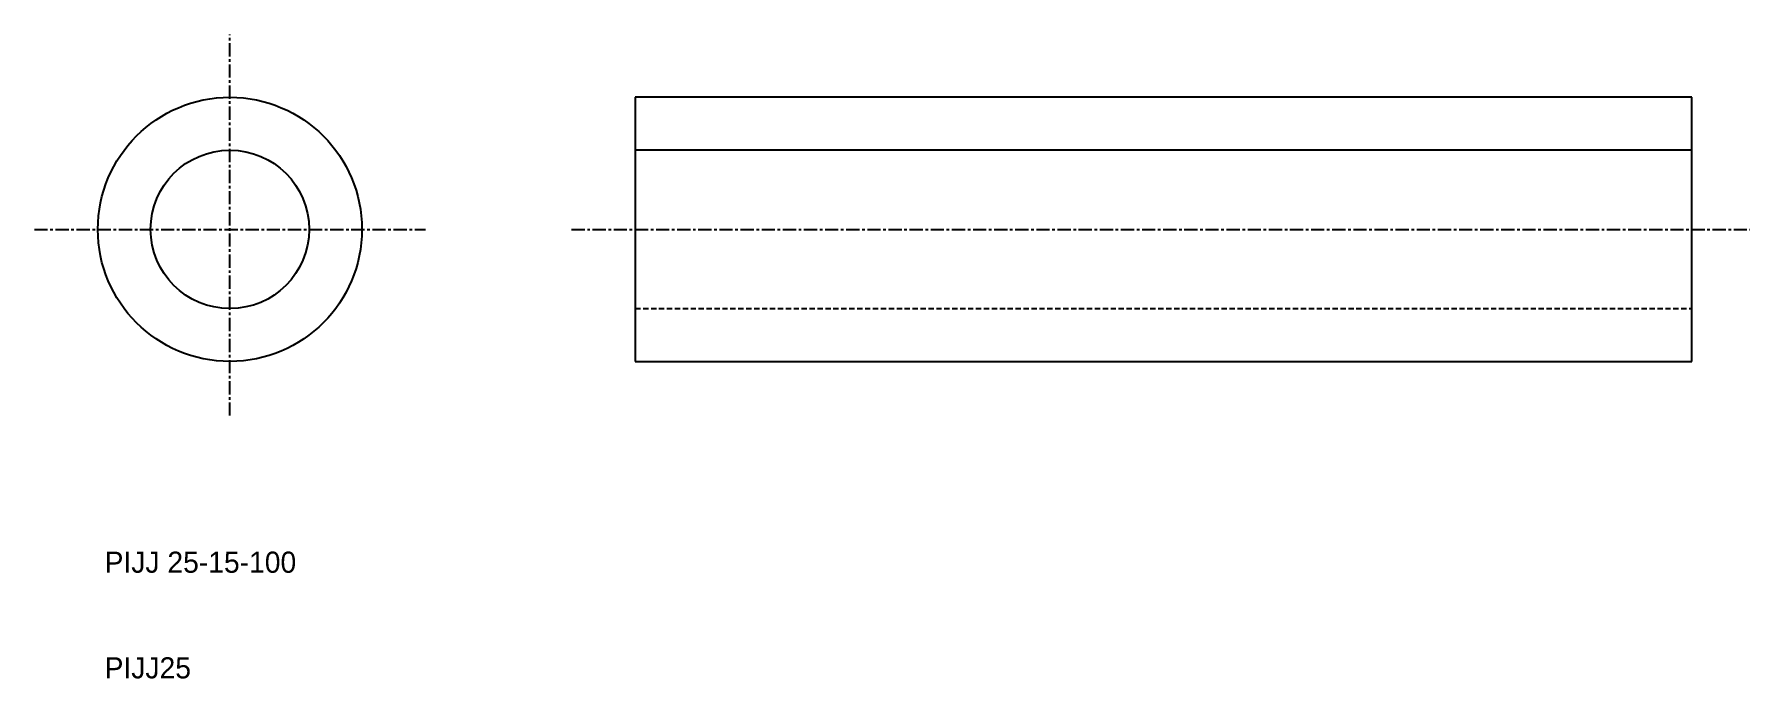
# Model space of a CAD drawing. Extents: x 3 to 166, y 10 to 71.
import ezdxf

# ---------------------------------------------------------------- set-up
doc = ezdxf.new("R2010")
doc.units = 0
doc.linetypes.add('CENTER', pattern=[2, 1.25, -0.25, 0.25, -0.25])
doc.linetypes.add('DASHED', pattern=[0.75, 0.5, -0.25])
doc.layers.get('0').update_dxf_attribs({"linetype": 'CONTINUOUS'})
doc.layers.add('CENTER', color=1, linetype='CENTER')

msp = doc.modelspace()

# ---------------------------------------------------------------- linework, layer by layer
at = {"color": 7, "linetype": 'CONTINUOUS'}
for p, q in [((160.22, 65.01), (60.22, 65.01)), ((60.22, 65.01), (60.22, 40.01)), ((160.22, 40.01), (160.22, 65.01)), ((160.22, 60.01), (60.22, 60.01)), ((60.22, 40.01), (160.22, 40.01))]:
    msp.add_line(p, q, dxfattribs=at)
at = {"color": 3, "linetype": 'DASHED'}
msp.add_line((60.22, 45.01), (160.22, 45.01), dxfattribs=at)
at = {"color": 7, "linetype": 'CONTINUOUS'}
for radius in [12.5, 7.5]:
    msp.add_circle((21.86, 52.51), radius, dxfattribs=at)
at = {"layer": 'CENTER', "color": 1, "linetype": 'CENTER'}
for p, q in [((21.86, 34.88), (21.86, 70.97)), ((3.35, 52.51), (40.37, 52.51)), ((54.19, 52.51), (165.7, 52.51))]:
    msp.add_line(p, q, dxfattribs=at)

# ---------------------------------------------------------------- texts
at = {"color": 7, "linetype": 'CONTINUOUS'}
for s, p in [('PIJJ 25-15-100', (10, 20)), ('PIJJ25', (10, 10))]:
    msp.add_text(s, height=2, dxfattribs=at).set_placement(p)

doc.saveas('drawing.dxf')
